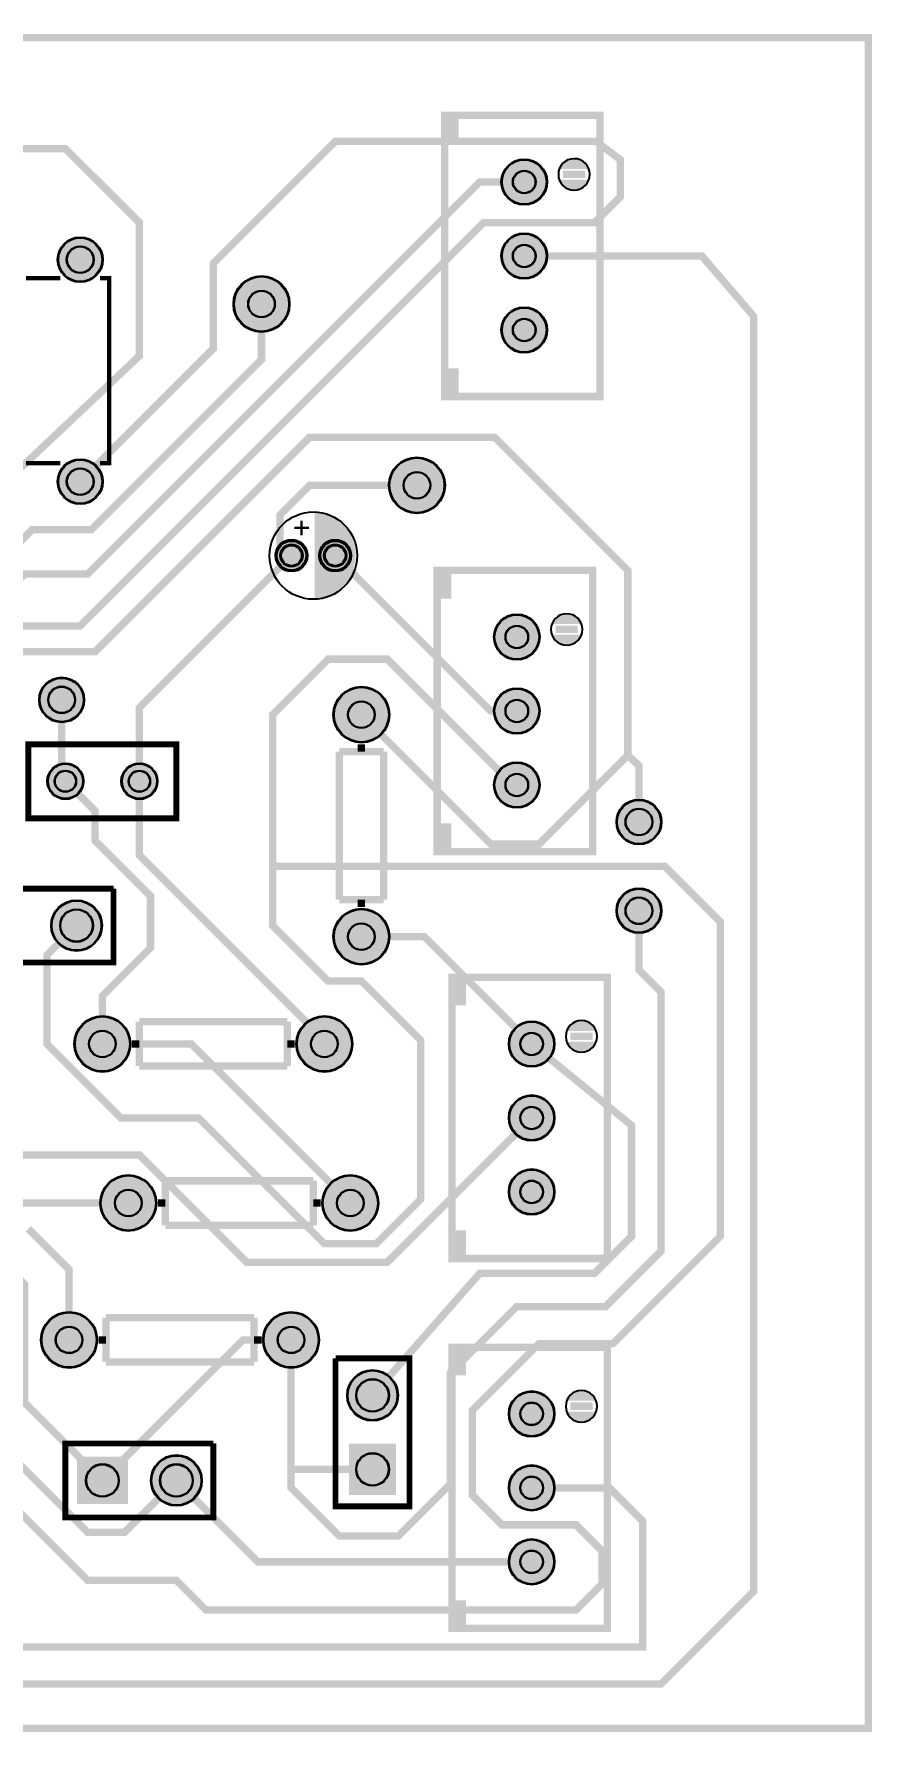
# Model space of a CAD drawing. Header units: millimetres. Extents: x -4 to 101, y -2 to 57.
# Drawn here: x 72.5 to 101.2, y -1.8 to 56.5 of the extents above; entities that cross this region are included whole.
import ezdxf

# ---------------------------------------------------------------- set-up
doc = ezdxf.new("R2010")
doc.units = ezdxf.units.MM
for name, color, linetype, true_color in [('BoardOutLine', 7, 'Continuous', 0xff00ff), ('BottomLayer', 7, 'Continuous', 0x0000ff), ('BottomSolderMaskLayer', 7, 'Continuous', 0xaa00ff), ('Document', 7, 'Continuous', 0xffffff), ('Multi-Layer', 7, 'Continuous', 0xc0c0c0), ('TopSilkLayer', 7, 'Continuous', 0xffcc00), ('TopSolderMaskLayer', 7, 'Continuous', 0x800080)]:
    doc.layers.add(name, color=color, linetype=linetype, true_color=true_color)

msp = doc.modelspace()

# ---------------------------------------------------------------- hatches: boundary and pattern name
at = {"layer": 'BottomSolderMaskLayer'}
for points in [[(88.494, 51.435, 1), (90.069, 51.435, 1)], [(88.494, 48.895, 1), (90.069, 48.895, 1)], [(73.266, 48.768, 1), (74.817, 48.768, 1)], [(79.299, 47.244, 1), (81.229, 47.244, 1)], [(88.494, 46.355, 1), (90.069, 46.355, 1)], [(84.633, 41.021, 1), (86.563, 41.021, 1)], [(73.266, 41.148, 1), (74.817, 41.148, 1)], [(80.741, 38.608, 1), (81.842, 38.608, 1)], [(82.242, 38.608, 1), (83.344, 38.608, 1)], [(88.24, 35.814, 1), (89.815, 35.814, 1)], [(72.631, 33.655, 1), (74.182, 33.655, 1)], [(82.728, 33.147, 1), (84.658, 33.147, 1)], [(88.24, 33.274, 1), (89.815, 33.274, 1)], [(72.911, 30.861, 1), (74.155, 30.861, 1)], [(75.451, 30.861, 1), (76.695, 30.861, 1)], [(88.24, 30.734, 1), (89.815, 30.734, 1)], [(92.443, 29.464, 1), (93.994, 29.464, 1)], [(92.443, 26.416, 1), (93.994, 26.416, 1)], [(73.039, 25.908, 1), (74.79, 25.908, 1)], [(82.728, 25.527, 1), (84.658, 25.527, 1)], [(73.838, 21.844, 1), (75.768, 21.844, 1)], [(81.458, 21.844, 1), (83.388, 21.844, 1)], [(88.748, 21.844, 1), (90.323, 21.844, 1)], [(88.748, 19.304, 1), (90.323, 19.304, 1)], [(88.748, 16.764, 1), (90.323, 16.764, 1)], [(74.727, 16.383, 1), (76.657, 16.383, 1)], [(82.347, 16.383, 1), (84.277, 16.383, 1)], [(72.695, 11.684, 1), (74.625, 11.684, 1)], [(80.315, 11.684, 1), (82.245, 11.684, 1)], [(83.199, 9.779, 1), (84.95, 9.779, 1)], [(88.748, 9.144, 1), (90.323, 9.144, 1)], [(73.928, 7.671), (75.679, 7.671), (75.679, 6.045), (73.928, 6.045)], [(76.468, 6.858, 1), (78.219, 6.858, 1)], [(83.263, 6.362), (83.263, 8.116), (84.885, 8.116), (84.885, 6.362)], [(88.748, 6.604, 1), (90.323, 6.604, 1)], [(88.748, 4.064, 1), (90.323, 4.064, 1)]]:
    msp.add_hatch(color=256, dxfattribs=at).paths.add_polyline_path(points)
at = {"layer": 'Document'}
for points in [[(91.498, 51.883), (91.485, 51.914), (91.47, 51.945), (91.454, 51.974), (91.436, 52.002), (91.416, 52.029), (91.394, 52.055), (91.371, 52.079), (91.346, 52.102), (91.32, 52.123), (91.293, 52.142), (91.264, 52.16), (91.235, 52.176), (91.204, 52.19), (91.173, 52.203), (91.141, 52.213), (91.109, 52.221), (91.076, 52.227), (91.042, 52.231), (91.009, 52.234), (90.975, 52.234), (90.942, 52.231), (90.909, 52.227), (90.876, 52.221), (90.843, 52.213), (90.811, 52.203), (90.78, 52.19), (90.749, 52.176), (90.72, 52.16), (90.691, 52.142), (90.664, 52.123), (90.638, 52.102), (90.614, 52.079), (90.59, 52.055), (90.569, 52.029), (90.549, 52.002), (90.53, 51.974), (90.514, 51.945), (90.499, 51.914), (90.487, 51.883)], [(90.486, 51.515), (90.499, 51.484), (90.514, 51.454), (90.53, 51.425), (90.549, 51.397), (90.569, 51.37), (90.59, 51.344), (90.613, 51.32), (90.638, 51.297), (90.664, 51.276), (90.691, 51.256), (90.72, 51.238), (90.749, 51.222), (90.78, 51.208), (90.811, 51.196), (90.843, 51.186), (90.876, 51.177), (90.909, 51.171), (90.942, 51.167), (90.975, 51.165), (91.009, 51.165), (91.042, 51.167), (91.076, 51.171), (91.109, 51.177), (91.141, 51.186), (91.173, 51.196), (91.204, 51.208), (91.235, 51.222), (91.264, 51.238), (91.293, 51.256), (91.32, 51.276), (91.346, 51.297), (91.371, 51.32), (91.394, 51.344), (91.416, 51.37), (91.436, 51.397), (91.454, 51.425), (91.47, 51.454), (91.485, 51.484), (91.498, 51.515)], [(91.244, 36.262), (91.231, 36.293), (91.216, 36.324), (91.2, 36.353), (91.182, 36.381), (91.162, 36.408), (91.14, 36.434), (91.117, 36.458), (91.092, 36.481), (91.066, 36.502), (91.039, 36.521), (91.01, 36.539), (90.981, 36.555), (90.95, 36.569), (90.919, 36.582), (90.887, 36.592), (90.855, 36.6), (90.822, 36.606), (90.788, 36.61), (90.755, 36.613), (90.721, 36.613), (90.688, 36.61), (90.655, 36.606), (90.622, 36.6), (90.589, 36.592), (90.557, 36.582), (90.526, 36.569), (90.495, 36.555), (90.466, 36.539), (90.437, 36.521), (90.41, 36.502), (90.384, 36.481), (90.36, 36.458), (90.336, 36.434), (90.315, 36.408), (90.295, 36.381), (90.276, 36.353), (90.26, 36.324), (90.245, 36.293), (90.233, 36.262)], [(90.232, 35.894), (90.245, 35.863), (90.26, 35.833), (90.276, 35.804), (90.295, 35.776), (90.315, 35.749), (90.336, 35.723), (90.359, 35.699), (90.384, 35.676), (90.41, 35.655), (90.437, 35.635), (90.466, 35.617), (90.495, 35.601), (90.526, 35.587), (90.557, 35.575), (90.589, 35.565), (90.622, 35.556), (90.655, 35.55), (90.688, 35.546), (90.721, 35.544), (90.755, 35.544), (90.788, 35.546), (90.822, 35.55), (90.855, 35.556), (90.887, 35.565), (90.919, 35.575), (90.95, 35.587), (90.981, 35.601), (91.01, 35.617), (91.039, 35.635), (91.066, 35.655), (91.092, 35.676), (91.117, 35.699), (91.14, 35.723), (91.162, 35.749), (91.182, 35.776), (91.2, 35.804), (91.216, 35.833), (91.231, 35.863), (91.244, 35.894)], [(91.752, 22.292), (91.739, 22.323), (91.724, 22.353), (91.708, 22.383), (91.69, 22.411), (91.67, 22.438), (91.648, 22.463), (91.625, 22.488), (91.6, 22.511), (91.574, 22.532), (91.547, 22.551), (91.518, 22.569), (91.489, 22.585), (91.458, 22.599), (91.427, 22.612), (91.395, 22.622), (91.363, 22.63), (91.33, 22.636), (91.296, 22.64), (91.263, 22.643), (91.229, 22.643), (91.196, 22.64), (91.163, 22.636), (91.13, 22.63), (91.097, 22.622), (91.065, 22.612), (91.034, 22.599), (91.003, 22.585), (90.974, 22.569), (90.945, 22.551), (90.918, 22.532), (90.892, 22.511), (90.868, 22.488), (90.844, 22.463), (90.823, 22.438), (90.803, 22.411), (90.784, 22.383), (90.768, 22.353), (90.753, 22.323), (90.741, 22.292)], [(90.74, 21.924), (90.753, 21.893), (90.768, 21.863), (90.784, 21.834), (90.803, 21.806), (90.823, 21.779), (90.844, 21.753), (90.867, 21.729), (90.892, 21.706), (90.918, 21.685), (90.945, 21.665), (90.974, 21.647), (91.003, 21.631), (91.034, 21.617), (91.065, 21.605), (91.097, 21.595), (91.13, 21.586), (91.163, 21.58), (91.196, 21.576), (91.229, 21.574), (91.263, 21.574), (91.296, 21.576), (91.33, 21.58), (91.363, 21.586), (91.395, 21.595), (91.427, 21.605), (91.458, 21.617), (91.489, 21.631), (91.518, 21.647), (91.547, 21.665), (91.574, 21.685), (91.6, 21.706), (91.625, 21.729), (91.648, 21.753), (91.67, 21.779), (91.69, 21.806), (91.708, 21.834), (91.724, 21.863), (91.739, 21.893), (91.752, 21.924)], [(91.752, 9.592), (91.739, 9.623), (91.724, 9.653), (91.708, 9.683), (91.69, 9.711), (91.67, 9.738), (91.648, 9.763), (91.625, 9.788), (91.6, 9.811), (91.574, 9.832), (91.547, 9.851), (91.518, 9.869), (91.489, 9.885), (91.458, 9.899), (91.427, 9.911), (91.395, 9.922), (91.363, 9.93), (91.33, 9.936), (91.296, 9.94), (91.263, 9.942), (91.229, 9.942), (91.196, 9.94), (91.163, 9.936), (91.13, 9.93), (91.097, 9.922), (91.065, 9.911), (91.034, 9.899), (91.003, 9.885), (90.974, 9.869), (90.945, 9.851), (90.918, 9.832), (90.892, 9.811), (90.868, 9.788), (90.844, 9.763), (90.823, 9.738), (90.803, 9.711), (90.784, 9.683), (90.768, 9.653), (90.753, 9.623), (90.741, 9.592)], [(90.74, 9.224), (90.753, 9.193), (90.768, 9.163), (90.784, 9.134), (90.803, 9.106), (90.823, 9.079), (90.844, 9.053), (90.867, 9.029), (90.892, 9.006), (90.918, 8.985), (90.945, 8.965), (90.974, 8.947), (91.003, 8.931), (91.034, 8.917), (91.065, 8.905), (91.097, 8.895), (91.13, 8.886), (91.163, 8.88), (91.196, 8.876), (91.229, 8.874), (91.263, 8.874), (91.296, 8.876), (91.33, 8.88), (91.363, 8.886), (91.395, 8.895), (91.427, 8.905), (91.458, 8.917), (91.489, 8.931), (91.518, 8.947), (91.547, 8.965), (91.574, 8.985), (91.6, 9.006), (91.625, 9.029), (91.648, 9.053), (91.67, 9.079), (91.69, 9.106), (91.708, 9.134), (91.724, 9.163), (91.739, 9.193), (91.752, 9.224)]]:
    msp.add_hatch(color=256, dxfattribs=at).paths.add_polyline_path(points)
at = {"layer": 'Multi-Layer'}
for points in [[(88.519, 51.435, 1), (90.043, 51.435, 1)], [(88.519, 48.895, 1), (90.043, 48.895, 1)], [(73.291, 48.768, 1), (74.791, 48.768, 1)], [(88.519, 46.355, 1), (90.043, 46.355, 1)], [(73.291, 41.148, 1), (74.791, 41.148, 1)], [(80.792, 38.608, 1), (81.792, 38.608, 1)], [(82.293, 38.608, 1), (83.293, 38.608, 1)], [(88.265, 35.814, 1), (89.789, 35.814, 1)], [(82.753, 33.147, 1), (84.633, 33.147, 1)], [(88.265, 33.274, 1), (89.789, 33.274, 1)], [(88.265, 30.734, 1), (89.789, 30.734, 1)], [(72.936, 30.861, 1), (74.13, 30.861, 1)], [(75.476, 30.861, 1), (76.67, 30.861, 1)], [(73.064, 25.908, 1), (74.764, 25.908, 1)], [(82.753, 25.527, 1), (84.633, 25.527, 1)], [(73.863, 21.844, 1), (75.743, 21.844, 1)], [(81.483, 21.844, 1), (83.363, 21.844, 1)], [(88.773, 21.844, 1), (90.297, 21.844, 1)], [(88.773, 19.304, 1), (90.297, 19.304, 1)], [(88.773, 16.764, 1), (90.297, 16.764, 1)], [(74.752, 16.383, 1), (76.632, 16.383, 1)], [(82.372, 16.383, 1), (84.252, 16.383, 1)], [(72.72, 11.684, 1), (74.6, 11.684, 1)], [(80.34, 11.684, 1), (82.22, 11.684, 1)], [(83.224, 9.779, 1), (84.924, 9.779, 1)], [(88.773, 9.144, 1), (90.297, 9.144, 1)], [(73.953, 7.645), (75.653, 7.645), (75.653, 6.071), (73.953, 6.071)], [(76.493, 6.858, 1), (78.193, 6.858, 1)], [(83.287, 6.389), (83.287, 8.089), (84.862, 8.089), (84.862, 6.389)], [(88.773, 6.604, 1), (90.297, 6.604, 1)], [(88.773, 4.064, 1), (90.297, 4.064, 1)]]:
    msp.add_hatch(color=256, dxfattribs=at).paths.add_polyline_path(points)
at = {"layer": 'TopSilkLayer'}
msp.add_hatch(color=256, dxfattribs=at).paths.add_polyline_path([(82.093, 37.108), (82.148, 37.113), (82.204, 37.12), (82.259, 37.129), (82.313, 37.14), (82.367, 37.153), (82.421, 37.168), (82.474, 37.185), (82.527, 37.204), (82.578, 37.225), (82.629, 37.248), (82.679, 37.272), (82.728, 37.299), (82.776, 37.327), (82.823, 37.357), (82.869, 37.389), (82.914, 37.422), (82.957, 37.458), (82.999, 37.494), (83.04, 37.532), (83.079, 37.572), (83.116, 37.613), (83.153, 37.656), (83.187, 37.699), (83.22, 37.745), (83.251, 37.791), (83.281, 37.838), (83.308, 37.886), (83.334, 37.936), (83.358, 37.986), (83.38, 38.037), (83.4, 38.089), (83.419, 38.142), (83.435, 38.195), (83.449, 38.249), (83.462, 38.304), (83.472, 38.358), (83.48, 38.414), (83.486, 38.469), (83.49, 38.525), (83.492, 38.58), (83.492, 38.636), (83.49, 38.692), (83.486, 38.747), (83.48, 38.803), (83.472, 38.858), (83.462, 38.913), (83.449, 38.967), (83.435, 39.021), (83.419, 39.074), (83.4, 39.127), (83.38, 39.179), (83.358, 39.23), (83.334, 39.28), (83.308, 39.33), (83.281, 39.378), (83.251, 39.426), (83.22, 39.472), (83.187, 39.517), (83.153, 39.561), (83.116, 39.603), (83.079, 39.644), (83.04, 39.684), (82.999, 39.722), (82.957, 39.759), (82.914, 39.794), (82.869, 39.827), (82.823, 39.859), (82.776, 39.889), (82.728, 39.917), (82.679, 39.944), (82.629, 39.969), (82.578, 39.991), (82.527, 40.012), (82.474, 40.031), (82.421, 40.048), (82.367, 40.063), (82.313, 40.076), (82.259, 40.087), (82.204, 40.096), (82.148, 40.103), (82.093, 40.108)])
at = {"layer": 'TopSolderMaskLayer'}
for points in [[(88.494, 51.435, 1), (90.069, 51.435, 1)], [(88.494, 48.895, 1), (90.069, 48.895, 1)], [(73.266, 48.768, 1), (74.817, 48.768, 1)], [(79.299, 47.244, 1), (81.229, 47.244, 1)], [(88.494, 46.355, 1), (90.069, 46.355, 1)], [(84.633, 41.021, 1), (86.563, 41.021, 1)], [(73.266, 41.148, 1), (74.817, 41.148, 1)], [(80.741, 38.608, 1), (81.842, 38.608, 1)], [(82.242, 38.608, 1), (83.344, 38.608, 1)], [(88.24, 35.814, 1), (89.815, 35.814, 1)], [(72.631, 33.655, 1), (74.182, 33.655, 1)], [(82.728, 33.147, 1), (84.658, 33.147, 1)], [(88.24, 33.274, 1), (89.815, 33.274, 1)], [(72.911, 30.861, 1), (74.155, 30.861, 1)], [(75.451, 30.861, 1), (76.695, 30.861, 1)], [(88.24, 30.734, 1), (89.815, 30.734, 1)], [(92.443, 29.464, 1), (93.994, 29.464, 1)], [(92.443, 26.416, 1), (93.994, 26.416, 1)], [(73.039, 25.908, 1), (74.79, 25.908, 1)], [(82.728, 25.527, 1), (84.658, 25.527, 1)], [(73.838, 21.844, 1), (75.768, 21.844, 1)], [(81.458, 21.844, 1), (83.388, 21.844, 1)], [(88.748, 21.844, 1), (90.323, 21.844, 1)], [(88.748, 19.304, 1), (90.323, 19.304, 1)], [(88.748, 16.764, 1), (90.323, 16.764, 1)], [(74.727, 16.383, 1), (76.657, 16.383, 1)], [(82.347, 16.383, 1), (84.277, 16.383, 1)], [(72.695, 11.684, 1), (74.625, 11.684, 1)], [(80.315, 11.684, 1), (82.245, 11.684, 1)], [(83.199, 9.779, 1), (84.95, 9.779, 1)], [(88.748, 9.144, 1), (90.323, 9.144, 1)], [(73.928, 7.671), (75.679, 7.671), (75.679, 6.045), (73.928, 6.045)], [(76.468, 6.858, 1), (78.219, 6.858, 1)], [(83.263, 6.362), (83.263, 8.116), (84.885, 8.116), (84.885, 6.362)], [(88.748, 6.604, 1), (90.323, 6.604, 1)], [(88.748, 4.064, 1), (90.323, 4.064, 1)]]:
    msp.add_hatch(color=256, dxfattribs=at).paths.add_polyline_path(points)

# ---------------------------------------------------------------- linework, layer by layer
at = {"layer": 'BoardOutLine', "const_width": 0.254}
msp.add_lwpolyline([(7.62, 56.388), (101.092, 56.388), (101.092, -1.651), (-3.81, -1.651), (-3.81, 56.388), (7.62, 56.388)], close=True, dxfattribs=at)
at = {"layer": 'BottomLayer', "const_width": 0.254}
for points in [[(57.912, 47.879), (62.611, 52.578), (73.533, 52.578), (76.073, 50.038), (76.073, 45.466), (76.073, 45.466), (71.501, 41.148)], [(61.087, 32.893), (62.484, 34.29), (69.469, 34.29), (71.374, 36.195), (74.041, 36.195), (87.884, 50.038), (91.694, 50.038), (92.583, 50.927), (92.583, 52.197), (91.74, 52.832), (82.804, 52.832), (78.613, 48.641), (78.613, 45.72), (74.041, 41.148)], [(56.007, 32.893), (56.007, 34.29), (60.452, 38.735), (63.264, 38.735), (65.931, 36.068), (70.231, 36.068), (72.136, 37.973), (74.295, 37.973), (87.757, 51.435), (89.281, 51.435)], [(53.975, 16.383), (53.975, 0.762), (54.864, -0.127), (93.98, -0.127), (97.155, 3.048), (97.155, 46.825), (95.377, 48.895), (89.281, 48.895)], [(71.501, 48.768), (67.564, 44.831), (65.278, 44.831), (64.008, 43.561), (64.008, 40.005), (66.929, 37.084), (69.977, 37.084), (72.39, 39.497), (74.422, 39.497), (80.264, 45.339), (80.264, 47.244)], [(83.693, 33.147), (88.138, 28.702), (89.789, 28.702), (92.837, 31.75), (92.837, 38.1), (88.265, 42.672), (81.915, 42.672), (74.549, 35.306), (71.882, 35.306), (69.088, 32.512), (69.088, 27.813), (71.374, 25.908)], [(81.292, 38.608), (80.899, 39), (80.899, 40.005), (81.915, 41.021), (85.598, 41.021)], [(81.292, 38.608), (76.073, 33.389), (76.073, 30.861)], [(82.793, 38.608), (88.127, 33.274), (89.027, 33.274)], [(73.914, 25.908), (72.898, 24.892), (72.898, 21.844), (75.438, 19.304), (78.105, 19.304), (82.423, 14.986), (84.201, 14.986), (85.725, 16.51), (85.725, 21.971), (83.693, 24.003), (82.55, 24.003), (80.645, 25.908), (80.645, 33.147), (82.55, 35.052), (84.582, 35.052), (88.9, 30.734), (89.027, 30.734)], [(73.533, 30.861), (73.406, 30.988), (73.406, 33.655)], [(93.218, 29.464), (93.218, 31.4), (92.837, 31.75)], [(73.533, 30.861), (74.549, 29.845), (74.549, 28.829), (76.454, 26.924), (76.454, 25.146), (74.803, 23.495), (74.803, 21.844)], [(76.073, 30.861), (76.073, 28.321), (82.423, 21.971), (82.423, 21.844)], [(70.104, 7.62), (74.295, 3.429), (77.343, 3.429), (78.359, 2.413), (91.059, 2.413), (91.948, 3.302), (91.948, 4.445), (91.059, 5.334), (88.519, 5.334), (87.503, 6.35), (87.503, 9.271), (89.789, 11.557), (92.329, 11.557), (96.012, 15.24), (96.012, 26.035), (94.107, 27.94), (80.645, 27.94), (80.645, 27.945)], [(81.28, 11.684), (81.28, 6.604), (82.931, 4.953), (84.963, 4.953), (86.741, 6.731), (86.741, 10.541), (89.027, 12.827), (92.075, 12.827), (93.98, 14.732), (93.98, 23.622), (93.218, 24.384), (93.218, 26.416)], [(89.535, 21.844), (85.852, 25.527), (83.693, 25.527)], [(75.692, 16.383), (49.403, 16.383), (47.506, 18.28), (47.506, 21.971)], [(83.312, 16.383), (77.851, 21.844), (74.803, 21.844)], [(84.074, 9.779), (87.757, 13.97), (91.694, 13.97), (92.964, 15.24), (92.964, 19.05), (89.535, 21.844)], [(89.535, 19.304), (84.582, 14.351), (79.756, 14.351), (76.073, 18.034), (52.451, 18.034), (50.8, 19.685), (50.8, 19.812)], [(73.66, 11.684), (73.66, 14.097), (72.263, 15.494)], [(74.803, 6.858), (72.136, 9.525), (72.136, 13.589), (70.866, 14.859), (67.31, 14.859), (65.913, 13.462), (65.913, 8.636)], [(77.343, 6.858), (75.565, 5.08), (74.295, 5.08), (70.993, 8.382), (70.993, 12.192), (69.85, 13.335)], [(74.803, 6.858), (79.629, 11.684), (81.28, 11.684)], [(84.074, 7.239), (81.28, 7.239), (81.28, 7.229)], [(68.58, 3.059), (70.497, 1.143), (93.345, 1.143), (93.345, 5.461), (92.202, 6.604), (89.535, 6.604)], [(89.535, 4.064), (80.137, 4.064), (77.343, 6.858), (77.343, 6.858)]]:
    msp.add_lwpolyline(points, dxfattribs=at)
at = {"layer": 'BottomSolderMaskLayer'}
for centre, radius in [((89.281, 51.435), 0.787), ((89.281, 51.435), 0.394), ((89.281, 48.895), 0.787), ((74.041, 48.768), 0.775), ((74.041, 48.768), 0.465), ((89.281, 48.895), 0.394), ((80.264, 47.244), 0.965), ((80.264, 47.244), 0.462), ((89.281, 46.355), 0.787), ((89.281, 46.355), 0.394), ((85.598, 41.021), 0.965), ((74.041, 41.148), 0.775), ((74.041, 41.148), 0.465), ((85.598, 41.021), 0.462), ((81.292, 38.608), 0.551), ((82.793, 38.608), 0.551), ((81.292, 38.608), 0.386), ((82.793, 38.608), 0.386), ((89.027, 35.814), 0.787), ((89.027, 35.814), 0.394), ((73.406, 33.655), 0.775), ((73.406, 33.655), 0.465), ((83.693, 33.147), 0.965), ((89.027, 33.274), 0.787), ((83.693, 33.147), 0.462), ((89.027, 33.274), 0.394), ((73.533, 30.861), 0.622), ((76.073, 30.861), 0.622), ((89.027, 30.734), 0.787), ((73.533, 30.861), 0.371), ((76.073, 30.861), 0.371), ((89.027, 30.734), 0.394), ((93.218, 29.464), 0.775), ((93.218, 29.464), 0.465), ((93.218, 26.416), 0.775), ((93.218, 26.416), 0.465), ((73.914, 25.908), 0.875), ((73.914, 25.908), 0.566), ((83.693, 25.527), 0.965), ((83.693, 25.527), 0.462), ((74.803, 21.844), 0.965), ((82.423, 21.844), 0.965), ((74.803, 21.844), 0.462), ((82.423, 21.844), 0.462), ((89.535, 21.844), 0.787), ((89.535, 21.844), 0.394), ((89.535, 19.304), 0.787), ((89.535, 19.304), 0.394), ((89.535, 16.764), 0.787), ((75.692, 16.383), 0.965), ((83.312, 16.383), 0.965), ((89.535, 16.764), 0.394), ((75.692, 16.383), 0.462), ((83.312, 16.383), 0.462), ((73.66, 11.684), 0.965), ((81.28, 11.684), 0.965), ((73.66, 11.684), 0.462), ((81.28, 11.684), 0.462), ((84.074, 9.779), 0.875), ((84.074, 9.779), 0.566), ((89.535, 9.144), 0.787), ((89.535, 9.144), 0.394), ((77.343, 6.858), 0.875), ((84.074, 7.239), 0.566), ((74.803, 6.858), 0.566), ((77.343, 6.858), 0.566), ((89.535, 6.604), 0.787), ((89.535, 6.604), 0.394), ((89.535, 4.064), 0.787), ((89.535, 4.064), 0.394)]:
    msp.add_circle(centre, radius, dxfattribs=at)
at = {"layer": 'Multi-Layer'}
for centre, radius in [((89.281, 51.435), 0.762), ((89.281, 51.435), 0.381), ((89.281, 48.895), 0.762), ((74.041, 48.768), 0.75), ((74.041, 48.768), 0.45), ((89.281, 48.895), 0.381), ((80.264, 47.244), 0.94), ((80.264, 47.244), 0.45), ((89.281, 46.355), 0.762), ((89.281, 46.355), 0.381), ((74.041, 41.148), 0.75), ((74.041, 41.148), 0.45), ((85.598, 41.021), 0.94), ((85.598, 41.021), 0.45), ((81.292, 38.608), 0.5), ((82.793, 38.608), 0.5), ((81.292, 38.608), 0.35), ((82.793, 38.608), 0.35), ((89.027, 35.814), 0.762), ((89.027, 35.814), 0.381), ((73.406, 33.655), 0.75), ((73.406, 33.655), 0.45), ((83.693, 33.147), 0.94), ((89.027, 33.274), 0.762), ((83.693, 33.147), 0.45), ((89.027, 33.274), 0.381), ((89.027, 30.734), 0.762), ((73.533, 30.861), 0.597), ((73.533, 30.861), 0.356), ((76.073, 30.861), 0.597), ((76.073, 30.861), 0.356), ((89.027, 30.734), 0.381), ((93.218, 29.464), 0.75), ((93.218, 29.464), 0.45), ((93.218, 26.416), 0.75), ((93.218, 26.416), 0.45), ((73.914, 25.908), 0.85), ((73.914, 25.908), 0.55), ((83.693, 25.527), 0.94), ((83.693, 25.527), 0.45), ((74.803, 21.844), 0.94), ((82.423, 21.844), 0.94), ((74.803, 21.844), 0.45), ((82.423, 21.844), 0.45), ((89.535, 21.844), 0.762), ((89.535, 21.844), 0.381), ((89.535, 19.304), 0.762), ((89.535, 19.304), 0.381), ((89.535, 16.764), 0.762), ((75.692, 16.383), 0.94), ((83.312, 16.383), 0.94), ((89.535, 16.764), 0.381), ((75.692, 16.383), 0.45), ((83.312, 16.383), 0.45), ((73.66, 11.684), 0.94), ((81.28, 11.684), 0.94), ((73.66, 11.684), 0.45), ((81.28, 11.684), 0.45), ((84.074, 9.779), 0.85), ((84.074, 9.779), 0.55), ((89.535, 9.144), 0.762), ((89.535, 9.144), 0.381), ((77.343, 6.858), 0.85), ((84.074, 7.239), 0.55), ((74.803, 6.858), 0.55), ((77.343, 6.858), 0.55), ((89.535, 6.604), 0.762), ((89.535, 6.604), 0.381), ((89.535, 4.064), 0.762), ((89.535, 4.064), 0.381)]:
    msp.add_circle(centre, radius, dxfattribs=at)
at = {"layer": 'TopSilkLayer'}
for points, const_width in [([(86.547, 53.721), (91.881, 53.721), (91.881, 44.069), (86.547, 44.069), (86.547, 53.721)], 0.254), ([(86.701, 53.645), (86.901, 53.645), (86.901, 52.883), (86.701, 52.883), (86.701, 53.645)], 0.254), ([(86.701, 44.907), (86.901, 44.907), (86.901, 44.145), (86.701, 44.145), (86.701, 44.907)], 0.254), ([(86.293, 38.1), (91.627, 38.1), (91.627, 28.448), (86.293, 28.448), (86.293, 38.1)], 0.254), ([(86.447, 38.024), (86.647, 38.024), (86.647, 37.262), (86.447, 37.262), (86.447, 38.024)], 0.254), ([(77.341, 32.129), (72.261, 32.129), (72.261, 29.589), (77.341, 29.589), (77.341, 32.129)], 0.201), ([(86.447, 29.286), (86.647, 29.286), (86.647, 28.524), (86.447, 28.524), (86.447, 29.286)], 0.254), ([(86.801, 24.13), (92.135, 24.13), (92.135, 14.478), (86.801, 14.478), (86.801, 24.13)], 0.254), ([(86.955, 24.054), (87.155, 24.054), (87.155, 23.292), (86.955, 23.292), (86.955, 24.054)], 0.254), ([(86.955, 15.316), (87.155, 15.316), (87.155, 14.554), (86.955, 14.554), (86.955, 15.316)], 0.254), ([(86.801, 11.43), (92.135, 11.43), (92.135, 1.778), (86.801, 1.778), (86.801, 11.43)], 0.254), ([(86.955, 11.354), (87.155, 11.354), (87.155, 10.592), (86.955, 10.592), (86.955, 11.354)], 0.254), ([(86.955, 2.616), (87.155, 2.616), (87.155, 1.854), (86.955, 1.854), (86.955, 2.616)], 0.254)]:
    msp.add_lwpolyline(points, close=True, dxfattribs=dict(at, const_width=const_width))
for points, const_width in [([(90.611, 51.699), (90.992, 51.699), (91.373, 51.699), (90.992, 51.699)], 0.254), ([(72.18, 48.133), (73.362, 48.133)], 0.152), ([(74.719, 48.133), (75.032, 48.133), (75.032, 41.783), (74.719, 41.783)], 0.152), ([(73.362, 41.783), (72.18, 41.783)], 0.152), ([(81.642, 39.308), (81.642, 39.808)], 0.08), ([(81.392, 39.558), (81.892, 39.558)], 0.08), ([(90.357, 36.078), (90.738, 36.078), (91.119, 36.078), (90.738, 36.078)], 0.254), ([(83.693, 31.877), (83.693, 32.131)], 0.254), ([(82.931, 31.877), (83.693, 31.877)], 0.254), ([(82.931, 26.797), (82.931, 31.877)], 0.254), ([(83.693, 31.877), (84.455, 31.877)], 0.254), ([(84.455, 31.877), (84.455, 26.797)], 0.254), ([(75.184, 27.178), (75.184, 24.638), (70.104, 24.638), (70.104, 27.178), (72.009, 27.178)], 0.203), ([(75.184, 27.178), (72.009, 27.178)], 0.203), ([(83.693, 26.797), (82.931, 26.797)], 0.254), ([(83.693, 26.797), (83.693, 26.543)], 0.254), ([(84.455, 26.797), (83.693, 26.797)], 0.254), ([(76.073, 21.844), (76.073, 22.606)], 0.254), ([(76.073, 22.606), (81.153, 22.606)], 0.254), ([(81.153, 22.606), (81.153, 21.844)], 0.254), ([(90.865, 22.108), (91.246, 22.108), (91.627, 22.108), (91.246, 22.108)], 0.254), ([(76.073, 21.844), (75.819, 21.844)], 0.254), ([(76.073, 21.082), (76.073, 21.844)], 0.254), ([(81.153, 21.844), (81.407, 21.844)], 0.254), ([(81.153, 21.844), (81.153, 21.082)], 0.254), ([(81.153, 21.082), (76.073, 21.082)], 0.254), ([(76.962, 16.383), (76.962, 17.145)], 0.254), ([(76.962, 17.145), (82.042, 17.145)], 0.254), ([(82.042, 17.145), (82.042, 16.383)], 0.254), ([(76.962, 16.383), (76.708, 16.383)], 0.254), ([(76.962, 15.621), (76.962, 16.383)], 0.254), ([(82.042, 16.383), (82.296, 16.383)], 0.254), ([(82.042, 16.383), (82.042, 15.621)], 0.254), ([(82.042, 15.621), (76.962, 15.621)], 0.254), ([(74.93, 12.446), (80.01, 12.446)], 0.254), ([(74.93, 11.684), (74.93, 12.446)], 0.254), ([(80.01, 12.446), (80.01, 11.684)], 0.254), ([(74.93, 11.684), (74.676, 11.684)], 0.254), ([(74.93, 10.922), (74.93, 11.684)], 0.254), ([(80.01, 11.684), (80.264, 11.684)], 0.254), ([(80.01, 11.684), (80.01, 10.922)], 0.254), ([(82.804, 11.049), (82.804, 7.874)], 0.203), ([(82.804, 11.049), (85.344, 11.049), (85.344, 5.969), (82.804, 5.969), (82.804, 7.874)], 0.203), ([(80.01, 10.922), (74.93, 10.922)], 0.254), ([(90.865, 9.408), (91.246, 9.408), (91.627, 9.408), (91.246, 9.408)], 0.254), ([(78.613, 8.128), (78.613, 5.588), (73.533, 5.588), (73.533, 8.128), (75.438, 8.128)], 0.203), ([(78.613, 8.128), (75.438, 8.128)], 0.203)]:
    msp.add_lwpolyline(points, dxfattribs=dict(at, const_width=const_width))
msp.add_circle((82.043, 38.608), 1.5, dxfattribs=at)
for centre in [(90.992, 51.694), (90.738, 36.073), (91.246, 22.103), (91.246, 9.403)]:
    msp.add_arc(centre, 0.54, 0.53901, 359.46099, dxfattribs=at)
at = {"layer": 'TopSolderMaskLayer'}
for centre, radius in [((89.281, 51.435), 0.787), ((89.281, 51.435), 0.394), ((89.281, 48.895), 0.787), ((74.041, 48.768), 0.775), ((74.041, 48.768), 0.465), ((89.281, 48.895), 0.394), ((80.264, 47.244), 0.965), ((80.264, 47.244), 0.462), ((89.281, 46.355), 0.787), ((89.281, 46.355), 0.394), ((85.598, 41.021), 0.965), ((74.041, 41.148), 0.775), ((74.041, 41.148), 0.465), ((85.598, 41.021), 0.462), ((81.292, 38.608), 0.551), ((82.793, 38.608), 0.551), ((81.292, 38.608), 0.386), ((82.793, 38.608), 0.386), ((89.027, 35.814), 0.787), ((89.027, 35.814), 0.394), ((73.406, 33.655), 0.775), ((73.406, 33.655), 0.465), ((83.693, 33.147), 0.965), ((89.027, 33.274), 0.787), ((83.693, 33.147), 0.462), ((89.027, 33.274), 0.394), ((73.533, 30.861), 0.622), ((76.073, 30.861), 0.622), ((89.027, 30.734), 0.787), ((73.533, 30.861), 0.371), ((76.073, 30.861), 0.371), ((89.027, 30.734), 0.394), ((93.218, 29.464), 0.775), ((93.218, 29.464), 0.465), ((93.218, 26.416), 0.775), ((93.218, 26.416), 0.465), ((73.914, 25.908), 0.875), ((73.914, 25.908), 0.566), ((83.693, 25.527), 0.965), ((83.693, 25.527), 0.462), ((74.803, 21.844), 0.965), ((82.423, 21.844), 0.965), ((74.803, 21.844), 0.462), ((82.423, 21.844), 0.462), ((89.535, 21.844), 0.787), ((89.535, 21.844), 0.394), ((89.535, 19.304), 0.787), ((89.535, 19.304), 0.394), ((89.535, 16.764), 0.787), ((75.692, 16.383), 0.965), ((83.312, 16.383), 0.965), ((89.535, 16.764), 0.394), ((75.692, 16.383), 0.462), ((83.312, 16.383), 0.462), ((73.66, 11.684), 0.965), ((81.28, 11.684), 0.965), ((73.66, 11.684), 0.462), ((81.28, 11.684), 0.462), ((84.074, 9.779), 0.875), ((84.074, 9.779), 0.566), ((89.535, 9.144), 0.787), ((89.535, 9.144), 0.394), ((77.343, 6.858), 0.875), ((84.074, 7.239), 0.566), ((74.803, 6.858), 0.566), ((77.343, 6.858), 0.566), ((89.535, 6.604), 0.787), ((89.535, 6.604), 0.394), ((89.535, 4.064), 0.787), ((89.535, 4.064), 0.394)]:
    msp.add_circle(centre, radius, dxfattribs=at)

doc.saveas('drawing.dxf')
